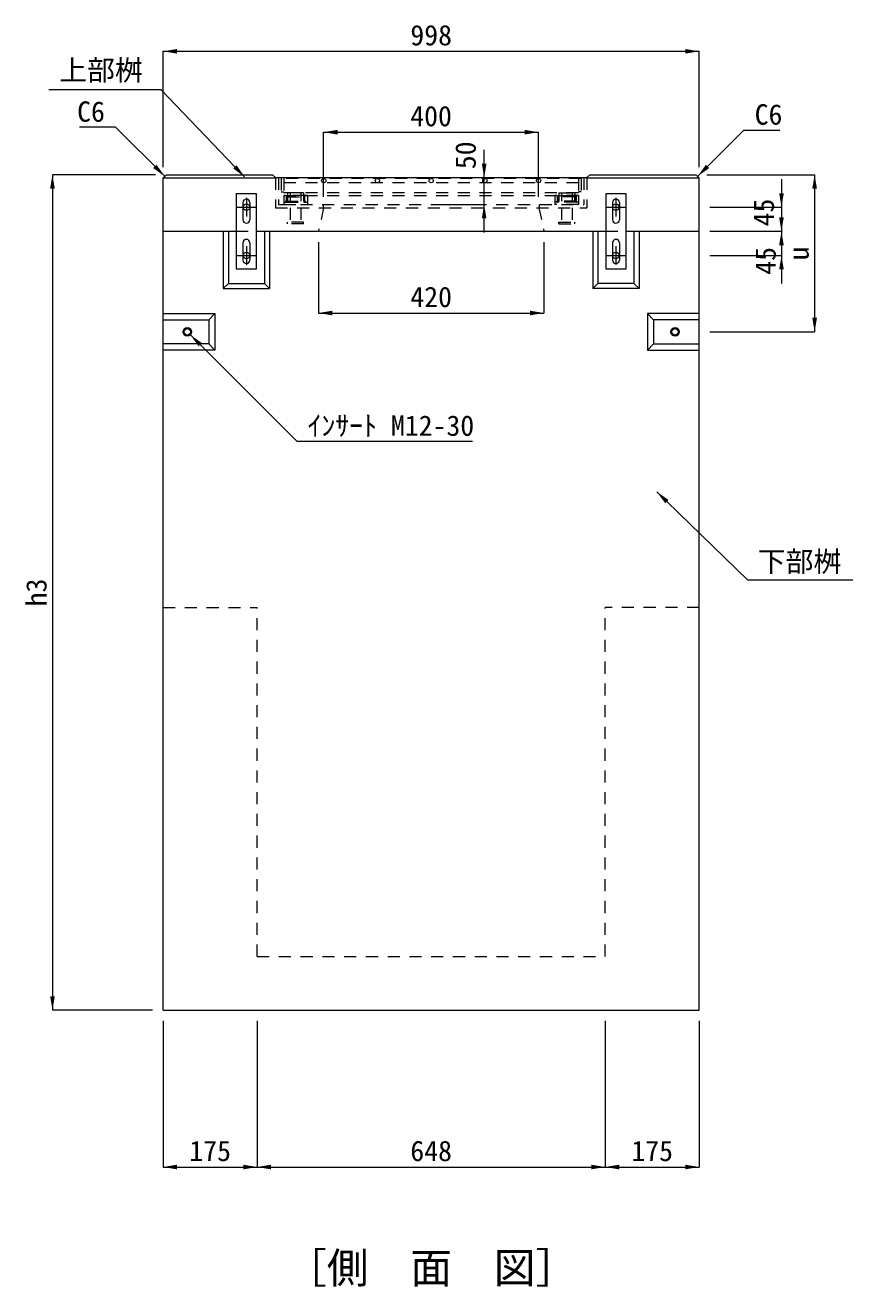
# Model space of a CAD drawing. Units: millimetres at full size. Extents: x 63886 to 97934, y 3628 to 26930.
# Drawn here: x 78739 to 80279, y 5984 to 8333 of the extents above; entities that cross this region are included whole.
import ezdxf
from ezdxf.enums import TextEntityAlignment as Align

# ---------------------------------------------------------------- set-up
doc = ezdxf.new("R2010")
doc.units = ezdxf.units.MM
doc.header["$LTSCALE"] = 30
doc.linetypes.add('USER1', pattern=[1.35, 0.75, -0.6])
doc.linetypes.add('USER5', pattern=[28.575, 19.05, -3.175, 3.175, -3.175])
for name, color, linetype, lineweight in [('インサート', 3, 'USER1', 5), ('グレーチング', 7, 'Continuous', 5), ('ジョイントプレート', 7, 'Continuous', 9), ('中心線', 1, 'USER5', 9), ('受枠', 3, 'USER1', 5), ('寸法線', 7, 'Continuous', 9), ('引出線', 4, 'Continuous', 9), ('本体', 2, 'Continuous', 5)]:
    doc.layers.add(name, color=color, linetype=linetype, lineweight=lineweight)
doc.layers.add('文字', color=7, linetype='Continuous')
doc.styles.add('ＭＳ ゴシック', font='')
doc.styles.get('ＭＳ ゴシック').set_extended_font_data('MS Gothic')

# ---------------------------------------------------------------- blocks, each defined once
blk = doc.blocks.new('filled_arrow')
at = {"color": 0, "linetype": 'Continuous', "lineweight": -2}
blk.add_solid([(7.5, 1.25), (0, 0), (7.5, -1.25)], dxfattribs=at)

msp = doc.modelspace()

# ---------------------------------------------------------------- linework, layer by layer
at = {"layer": 'インサート'}
for p, q in [((79227.02, 8020.41), (79227.02, 8005.41)), ((79257.02, 8020.41), (79227.02, 8020.41)), ((79232.02, 8020.41), (79232.02, 8005.41)), ((79252.02, 8020.41), (79252.02, 8005.41)), ((79257.02, 8020.41), (79257.02, 8005.41)), ((79732.02, 8020.41), (79732.02, 8005.41)), ((79732.02, 8020.41), (79762.02, 8020.41)), ((79737.02, 8020.41), (79737.02, 8005.41)), ((79757.02, 8020.41), (79757.02, 8005.41)), ((79762.02, 8020.41), (79762.02, 8005.41)), ((79224.52, 8005.41), (79259.52, 8005.41)), ((79224.52, 8003.47), (79259.52, 8003.47)), ((79232.02, 7992.97), (79232.02, 7962.97)), ((79252.02, 7992.97), (79252.02, 7962.97)), ((79764.52, 8005.41), (79729.52, 8005.41)), ((79764.52, 8003.47), (79729.52, 8003.47)), ((79737.02, 7992.97), (79737.02, 7962.97)), ((79757.02, 7992.97), (79757.02, 7962.97)), ((79257.02, 7965.97), (79227.02, 7965.97)), ((79227.02, 7962.97), (79227.02, 7965.97)), ((79257.02, 7962.97), (79227.02, 7962.97)), ((79257.02, 7962.97), (79257.02, 7965.97)), ((79732.02, 7965.97), (79762.02, 7965.97)), ((79732.02, 7962.97), (79732.02, 7965.97)), ((79732.02, 7962.97), (79762.02, 7962.97)), ((79762.02, 7962.97), (79762.02, 7965.97))]:
    msp.add_line(p, q, dxfattribs=at)
at = {"layer": 'インサート', "linetype": 'Continuous'}
for centre, radius in [((79150.52, 7993.96), 6), ((79838.52, 7993.96), 6), ((79150.52, 7903.96), 6), ((79838.52, 7903.96), 6), ((79040.52, 7761.96), 8), ((79040.52, 7761.96), 6), ((79948.52, 7761.96), 8), ((79948.52, 7761.96), 6)]:
    msp.add_circle(centre, radius, dxfattribs=at)
at = {"layer": 'インサート'}
for centre, start, end in [((79224.52, 8004.41), 90, 180), ((79224.52, 8004.47), 180, 270), ((79259.52, 8004.41), 0, 90), ((79259.52, 8004.47), 270, 0), ((79729.52, 8004.41), 90, 180), ((79729.52, 8004.47), 180, 270), ((79764.52, 8004.41), 0, 90), ((79764.52, 8004.47), 270, 0)]:
    msp.add_arc(centre, 1, start, end, dxfattribs=at)
at = {"layer": 'グレーチング', "linetype": 'USER1'}
for p, q in [((79215.52, 8047.47), (79215.52, 8022.47)), ((79773.52, 8047.47), (79215.52, 8047.47)), ((79220.02, 8047.47), (79220.02, 8015.47)), ((79769.02, 8039.47), (79220.02, 8039.47)), ((79769.02, 8047.47), (79769.02, 8015.47)), ((79773.52, 8047.47), (79773.52, 8022.47)), ((79215.52, 8022.47), (79220.02, 8022.47)), ((79220.02, 8021.47), (79769.02, 8021.47)), ((79220.02, 8015.47), (79769.02, 8015.47)), ((79773.52, 8022.47), (79769.02, 8022.47))]:
    msp.add_line(p, q, dxfattribs=at)
at = {"layer": 'グレーチング', "lineweight": 13}
for centre in [(79294.52, 8043.47), (79394.52, 8043.47), (79494.52, 8043.47), (79594.52, 8043.47), (79694.52, 8043.47)]:
    msp.add_circle(centre, 4, dxfattribs=at)
at = {"layer": 'ジョイントプレート'}
for p, q in [((79144.02, 8002.47), (79144.02, 7970.46)), ((79157.02, 8002.47), (79157.02, 7970.46)), ((79832.02, 8002.47), (79832.02, 7970.46)), ((79845.02, 8002.47), (79845.02, 7970.46)), ((79144.02, 7927.47), (79144.02, 7895.46)), ((79157.02, 7927.47), (79157.02, 7895.46)), ((79832.02, 7927.47), (79832.02, 7895.46)), ((79845.02, 7927.47), (79845.02, 7895.46))]:
    msp.add_line(p, q, dxfattribs=at)
for points in [[(79169.52, 7878.96), (79169.52, 8018.97), (79131.52, 8018.97), (79131.52, 7878.96)], [(79857.52, 7878.96), (79857.52, 8018.97), (79819.52, 8018.97), (79819.52, 7878.96)]]:
    msp.add_lwpolyline(points, close=True, dxfattribs=at)
for centre, start, end in [((79150.52, 8002.47), 0, 180), ((79838.52, 8002.47), 0, 180), ((79150.52, 7970.46), 180, 0), ((79838.52, 7970.46), 180, 0), ((79150.52, 7927.47), 0, 180), ((79838.52, 7927.47), 0, 180), ((79150.52, 7895.46), 180, 0), ((79838.52, 7895.46), 180, 0)]:
    msp.add_arc(centre, 6.5, start, end, dxfattribs=at)
at = {"layer": '中心線'}
for p, q in [((79150.52, 8011.27), (79150.52, 7976.66)), ((79838.52, 8011.27), (79838.52, 7976.66)), ((79133.22, 7993.96), (79167.82, 7993.96)), ((79821.22, 7993.96), (79855.83, 7993.96)), ((79150.52, 7921.27), (79150.52, 7886.66)), ((79838.52, 7921.27), (79838.52, 7886.66)), ((79133.22, 7903.96), (79167.82, 7903.96)), ((79821.22, 7903.96), (79855.83, 7903.96))]:
    msp.add_line(p, q, dxfattribs=at)
at = {"layer": '受枠', "lineweight": 9}
for p, q in [((79204.52, 8048.97), (79204.52, 7992.97)), ((79204.52, 8048.97), (79784.52, 8048.97)), ((79210.52, 8048.97), (79210.52, 7998.97)), ((79778.52, 8048.97), (79778.52, 7998.97)), ((79784.52, 8048.97), (79784.52, 7992.97)), ((79204.52, 7992.97), (79784.52, 7992.97)), ((79210.52, 7998.97), (79778.52, 7998.97)), ((79293.52, 7998.97), (79293.52, 7992.97)), ((79695.52, 7998.97), (79695.52, 7992.97))]:
    msp.add_line(p, q, dxfattribs=at)
at = {"layer": '受枠'}
for p, q in [((79220.02, 8015.47), (79220.02, 7998.97)), ((79264.02, 8015.47), (79220.02, 8015.47)), ((79224.52, 8015.47), (79224.52, 8003.47)), ((79259.52, 8015.47), (79224.52, 8015.47)), ((79259.52, 8015.47), (79224.52, 8015.47)), ((79226.82, 8003.47), (79226.82, 8013.17)), ((79226.82, 8013.17), (79257.22, 8013.17)), ((79257.22, 8013.17), (79257.22, 8003.47)), ((79259.52, 8003.47), (79259.52, 8015.47)), ((79264.02, 8015.47), (79264.02, 7998.97)), ((79725.02, 8015.47), (79725.02, 7998.97)), ((79769.02, 8015.47), (79725.02, 8015.47)), ((79729.52, 8003.47), (79729.52, 8015.47)), ((79729.52, 8015.47), (79764.52, 8015.47)), ((79729.52, 8015.47), (79764.52, 8015.47)), ((79731.82, 8013.17), (79731.82, 8003.47)), ((79762.22, 8013.17), (79731.82, 8013.17)), ((79762.22, 8003.47), (79762.22, 8013.17)), ((79764.52, 8015.47), (79764.52, 8003.47)), ((79769.02, 8015.47), (79769.02, 7998.97)), ((79220.02, 8003.47), (79264.02, 8003.47)), ((79220.02, 7998.97), (79264.02, 7998.97)), ((79224.52, 8003.47), (79226.82, 8003.47)), ((79257.22, 8003.47), (79259.52, 8003.47)), ((79769.02, 8003.47), (79725.02, 8003.47)), ((79769.02, 7998.97), (79725.02, 7998.97)), ((79731.82, 8003.47), (79729.52, 8003.47)), ((79764.52, 8003.47), (79762.22, 8003.47))]:
    msp.add_line(p, q, dxfattribs=at)
at = {"layer": '寸法線'}
for p, q in [((78995.52, 8284.1), (79993.52, 8284.1)), ((78995.52, 8068.37), (78995.52, 8284.1)), ((79993.52, 8068.37), (79993.52, 8284.1)), ((79294.3, 8133.5), (79694.3, 8133.5)), ((79294.3, 8012.97), (79294.3, 8133.5)), ((79694.3, 8012.97), (79694.3, 8133.5)), ((79593.16, 7946.97), (79593.16, 8100.97)), ((78789.41, 8054.37), (78789.41, 6498.97)), ((78981.52, 8054.37), (78789.41, 8054.37)), ((79514.52, 8048.97), (79593.16, 8048.97)), ((80007.52, 8054.37), (80208.44, 8054.37)), ((80146.67, 8045.96), (80146.67, 7896.97)), ((80208.44, 8054.37), (80208.44, 7761.96)), ((79514.52, 7998.97), (79593.16, 7998.97)), ((80013.52, 7993.96), (80146.67, 7993.96)), ((80146.67, 8000.97), (80146.67, 7851.96)), ((80013.52, 7948.97), (80146.67, 7948.97)), ((80013.52, 7948.97), (80146.67, 7948.97)), ((79284.52, 7928.97), (79284.52, 7796.86)), ((79704.52, 7928.97), (79704.52, 7796.86)), ((80013.52, 7903.96), (80146.67, 7903.96)), ((79284.52, 7796.86), (79704.52, 7796.86)), ((80013.52, 7761.96), (80208.44, 7761.96)), ((78975.52, 6498.97), (78789.41, 6498.97)), ((78995.52, 6478.97), (78995.52, 6207.1)), ((79170.52, 6478.97), (79170.52, 6207.1)), ((79170.52, 6478.97), (79170.52, 6207.1)), ((79818.52, 6478.97), (79818.52, 6207.1)), ((79818.52, 6478.97), (79818.52, 6207.1)), ((79993.52, 6478.97), (79993.52, 6207.1)), ((78995.52, 6207.1), (79170.52, 6207.1)), ((79170.52, 6207.1), (79818.52, 6207.1)), ((79818.52, 6207.1), (79993.52, 6207.1))]:
    msp.add_line(p, q, dxfattribs=at)
at = {"layer": '引出線'}
for points in [[(79147.25, 8050.14), (79129.26, 8068.92), (78991.88, 8212.35), (78782.41, 8212.35)], [(78998.52, 8051.37), (78907.02, 8142.86), (78839.92, 8142.86)], [(79990.58, 8051.31), (80076.83, 8137.55), (80143.93, 8137.55)], [(79046.18, 7756.31), (79244.24, 7558.24), (79571.45, 7558.24)], [(79914.53, 7464.01), (79933.22, 7445.94), (80083.77, 7300.42), (80279.46, 7300.42)]]:
    msp.add_lwpolyline(points, dxfattribs=at)
at = {"layer": '本体', "lineweight": 20}
for p, q in [((79001.52, 8054.37), (78995.52, 8048.37)), ((78995.52, 6498.97), (78995.52, 8048.37)), ((79001.52, 8054.37), (79199.12, 8054.37)), ((79204.52, 8048.97), (79199.12, 8054.37)), ((79204.52, 8048.97), (79784.52, 8048.97)), ((79784.52, 8048.97), (79789.92, 8054.37)), ((79789.92, 8054.37), (79987.52, 8054.37)), ((79987.52, 8054.37), (79993.52, 8048.37)), ((79993.52, 6498.97), (79993.52, 8048.37)), ((78995.52, 6498.97), (79993.52, 6498.97))]:
    msp.add_line(p, q, dxfattribs=at)
at = {"layer": '本体', "color": 7}
for p, q in [((78995.52, 8048.37), (79204.52, 8048.37)), ((79784.52, 8048.36), (79993.52, 8048.36))]:
    msp.add_line(p, q, dxfattribs=at)
at = {"layer": '本体', "linetype": 'USER1'}
for p, q in [((79294.3, 7992.97), (79284.52, 7948.97)), ((79694.74, 7992.97), (79704.52, 7948.97))]:
    msp.add_line(p, q, dxfattribs=at)
at = {"layer": '本体', "lineweight": 9}
for p, q in [((78995.52, 7948.97), (79131.52, 7948.97)), ((79107.52, 7948.97), (79107.52, 7842.47)), ((79117.02, 7948.97), (79117.02, 7851.97)), ((79169.52, 7948.97), (79819.52, 7948.97)), ((79184.02, 7948.97), (79184.02, 7851.97)), ((79193.52, 7948.97), (79193.52, 7842.47)), ((79795.52, 7948.97), (79795.52, 7842.47)), ((79805.02, 7948.97), (79805.02, 7851.97)), ((79857.52, 7948.97), (79993.52, 7948.97)), ((79872.02, 7948.97), (79872.02, 7851.97)), ((79881.52, 7948.97), (79881.52, 7842.47)), ((79107.52, 7842.47), (79117.02, 7851.97)), ((79117.02, 7851.97), (79184.02, 7851.97)), ((79184.02, 7851.97), (79193.52, 7842.47)), ((79805.02, 7851.97), (79795.52, 7842.47)), ((79872.02, 7851.97), (79805.02, 7851.97)), ((79881.52, 7842.47), (79872.02, 7851.97)), ((79107.52, 7842.47), (79193.52, 7842.47)), ((79881.52, 7842.47), (79795.52, 7842.47)), ((78995.52, 7795.96), (79092.02, 7795.96)), ((78995.52, 7784.46), (79080.52, 7784.46)), ((79080.52, 7784.46), (79092.02, 7795.96)), ((79080.52, 7784.46), (79080.52, 7739.47)), ((79092.02, 7795.96), (79092.02, 7727.97)), ((79993.52, 7795.96), (79897.02, 7795.96)), ((79908.52, 7784.46), (79897.02, 7795.96)), ((79897.02, 7795.96), (79897.02, 7727.97)), ((79993.52, 7784.46), (79908.52, 7784.46)), ((79908.52, 7784.46), (79908.52, 7739.47)), ((79080.52, 7739.47), (78995.52, 7739.47)), ((79092.02, 7727.97), (78995.52, 7727.97)), ((79080.52, 7739.47), (79092.02, 7727.97)), ((79908.52, 7739.47), (79897.02, 7727.97)), ((79897.02, 7727.97), (79993.52, 7727.97)), ((79908.52, 7739.47), (79993.52, 7739.47))]:
    msp.add_line(p, q, dxfattribs=at)
at = {"layer": '本体', "linetype": 'USER1', "lineweight": 9}
for p, q in [((79131.52, 7948.97), (79169.52, 7948.97)), ((79819.52, 7948.97), (79857.52, 7948.97)), ((78995.52, 7248.97), (79170.52, 7248.97)), ((79170.52, 6598.97), (79170.52, 7248.97)), ((79818.52, 6598.97), (79818.52, 7248.97)), ((79993.52, 7248.97), (79818.52, 7248.97)), ((79170.52, 6598.97), (79818.52, 6598.97))]:
    msp.add_line(p, q, dxfattribs=at)

# ---------------------------------------------------------------- block references
at = {"layer": '寸法線', "xscale": 3.47, "yscale": 3.47}
for p in [(78995.52, 8284.1), (79294.3, 8133.5), (79284.52, 7796.86), (78995.52, 6207.1), (79170.52, 6207.1), (79818.52, 6207.1)]:
    msp.add_blockref('filled_arrow', p, dxfattribs=at)
for p, rotation in [((79993.52, 8284.1), 180), ((79694.3, 8133.5), 180), ((79593.16, 8048.97), 90), ((78789.41, 8054.37), 270), ((80208.44, 8054.37), 270), ((80146.67, 7993.96), 90), ((79593.16, 7998.97), 270), ((80146.67, 7948.97), 90), ((80146.67, 7948.97), 270), ((80146.67, 7903.96), 270), ((79704.52, 7796.86), 180), ((80208.44, 7761.96), 90), ((78789.41, 6498.97), 90), ((79170.52, 6207.1), 180), ((79818.52, 6207.1), 180), ((79993.52, 6207.1), 180)]:
    msp.add_blockref('filled_arrow', p, dxfattribs=dict(at, rotation=rotation))
at = {"layer": '引出線', "xscale": 3.47, "yscale": 3.47}
for p, rotation in [((78998.52, 8051.37), 135), ((79147.25, 8050.14), 133.8), ((79990.58, 8051.31), 45), ((79046.18, 7756.31), 315), ((79914.53, 7464.01), 316)]:
    msp.add_blockref('filled_arrow', p, dxfattribs=dict(at, rotation=rotation))

# ---------------------------------------------------------------- texts
at = {"layer": '寸法線', "style": 'ＭＳ ゴシック'}
for s, p in [('998', (79494.52, 8314.1)), ('400', (79494.3, 8163.5)), ('420', (79494.52, 7826.86)), ('175', (79083.02, 6237.1)), ('648', (79494.52, 6237.1)), ('175', (79906.02, 6237.1))]:
    msp.add_text(s, height=37.98, dxfattribs=at).set_placement(p, align=Align.MIDDLE_CENTER)
for s, p in [('50', (79558.56, 8090.47)), ('45', (80113.77, 7983.97)), ('45', (80116.98, 7893.97)), ('u', (80178.44, 7908.17)), ('h3', (78759.41, 7276.67))]:
    msp.add_text(s, height=37.98, rotation=90, dxfattribs=at).set_placement(p, align=Align.MIDDLE_CENTER)
at = {"layer": '引出線', "style": 'ＭＳ ゴシック'}
for s, p in [('上部桝', (78879.77, 8248.98)), ('下部桝', (80180.26, 7334.37))]:
    msp.add_text(s, height=37.98, dxfattribs=at).set_placement(p, align=Align.MIDDLE_CENTER)
msp.add_text('C6', height=37.98, dxfattribs=at).set_placement((78887.02, 8190.86), align=Align.TOP_RIGHT)
for s, p in [('C6', (80096.83, 8185.55)), ('ｲﾝｻｰﾄ M12-30', (79264.24, 7606.24))]:
    msp.add_text(s, height=37.98, dxfattribs=at).set_placement(p, align=Align.TOP_LEFT)
at = {"layer": '文字', "style": 'ＭＳ ゴシック'}
msp.add_text('［側\u3000面\u3000図］', height=56.96, dxfattribs=at).set_placement((79494.52, 5973.77), align=Align.BOTTOM_CENTER)

doc.saveas('drawing.dxf')
